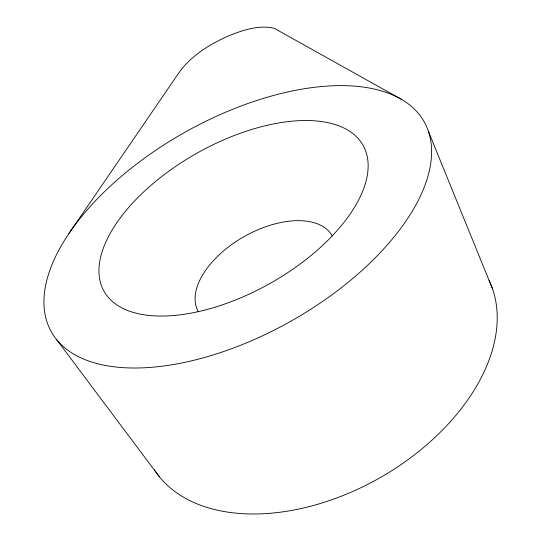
<?xml version="1.0" encoding="UTF-8"?>
<svg xmlns="http://www.w3.org/2000/svg" width="541" height="541" viewBox="0 0 541 541"><rect width="100%" height="100%" fill="white"/><g stroke="black" fill="none" stroke-linecap="round" stroke-linejoin="round"><path stroke-width="0.81" d="M68.964 233.462L179.47 71.973C191.521 55.466 209.577 44.457 227.917 36.132C242.415 30.343 258.537 24.582 274.267 28.328L401.138 99.165M56.724 339.714L159.21 476.553M428.533 131.693A213.965 108.301 -29.4 0 1 172.126 364.742A213.965 108.301 -29.4 0 1 112.623 184.021A213.965 108.301 -29.4 0 1 428.533 131.693L492.513 288.833M489.071 280.441A192.447 122.949 -29.7 0 1 379.207 478.183A192.447 122.949 -29.7 0 1 154.361 469.831M198.466 311.887A76.937 42.793 -29.5 0 1 244.079 236.62A76.937 42.793 -29.5 0 1 332.296 235.964M198.148 311.67A148.66 74.685 -29.4 0 0 363.735 146.557A148.66 74.685 -29.4 0 0 138.78 196.667A148.66 74.685 -29.4 0 0 198.148 311.67"/></g></svg>
